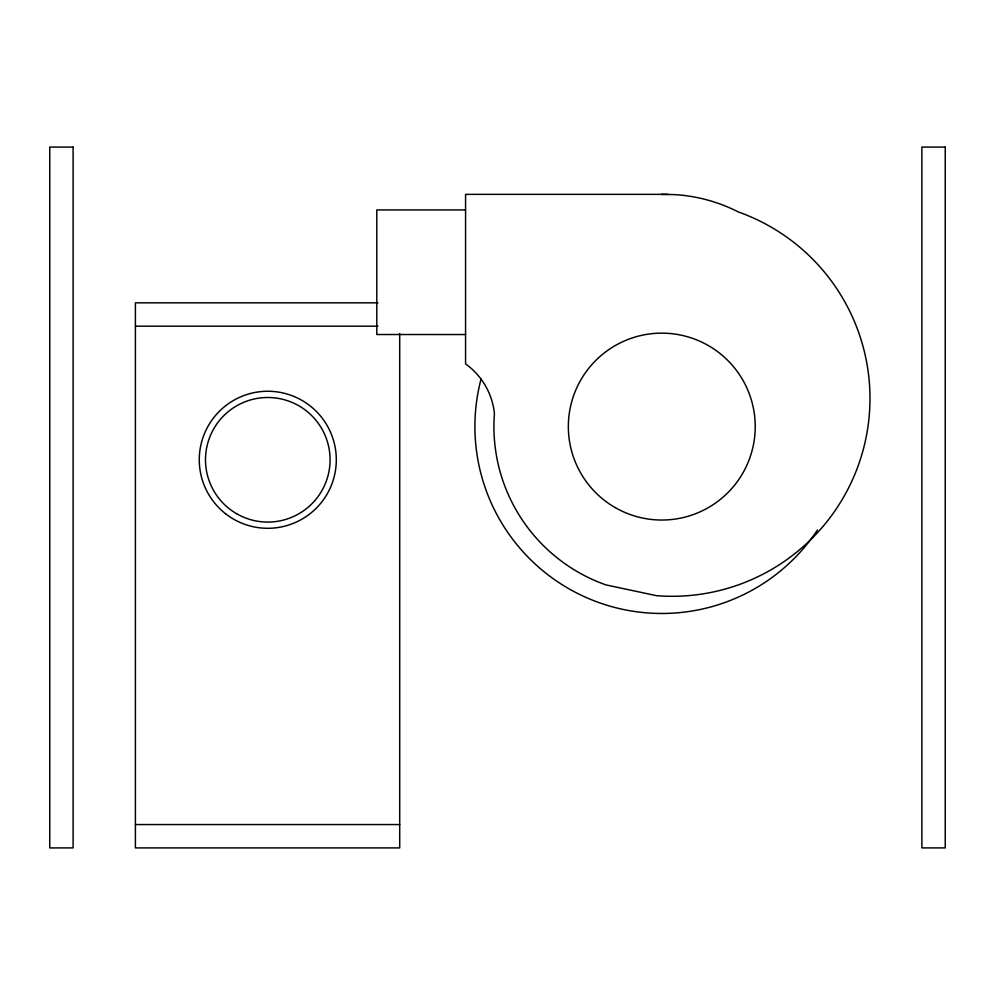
<?xml version="1.0" encoding="UTF-8"?>
<svg xmlns="http://www.w3.org/2000/svg" width="995" height="995" viewBox="0 0 995 995"><rect width="100%" height="100%" fill="white"/><g stroke="black" fill="none" stroke-linecap="round" stroke-linejoin="round"><path stroke-width="1.49" d="M661.501 194.361L674.759 194.622A161.215 161.215 0 0 1 738.302 211.935A197.881 197.881 0 0 1 656.538 595.682L606.017 584.923A167.869 167.869 0 0 1 494.415 413.696A69.6 69.6 0 0 0 465.573 363.909L465.573 194.361L668.379 194.361M465.573 209.933L376.806 209.933L376.806 334.519L465.573 334.531M377.938 302.828L135.407 302.828L135.407 847.914L399.704 847.914L399.704 333.487M135.407 326.186L377.938 326.186M135.407 824.557L399.704 824.557M817.48 529.962A186.886 186.886 0 0 1 481.132 378.734M73.108 147.086L49.75 147.086L49.75 847.914L73.108 847.914L73.108 147.086M945.25 147.086L921.892 147.086L921.892 847.914L945.25 847.914L945.25 147.086M615.059 507.512A93.443 93.443 0 0 0 755.23 426.581A93.443 93.443 0 0 0 615.072 345.663A93.443 93.443 0 0 0 615.059 507.512M236.636 513.731A62.299 62.299 0 0 0 330.079 459.777A62.299 62.299 0 0 0 236.636 405.836A62.299 62.299 0 0 0 236.636 513.731M225.641 513.806A68.531 68.531 0 0 0 335.651 469.267A68.531 68.531 0 0 0 242.071 396.259A68.531 68.531 0 0 0 225.641 513.806"/></g></svg>
